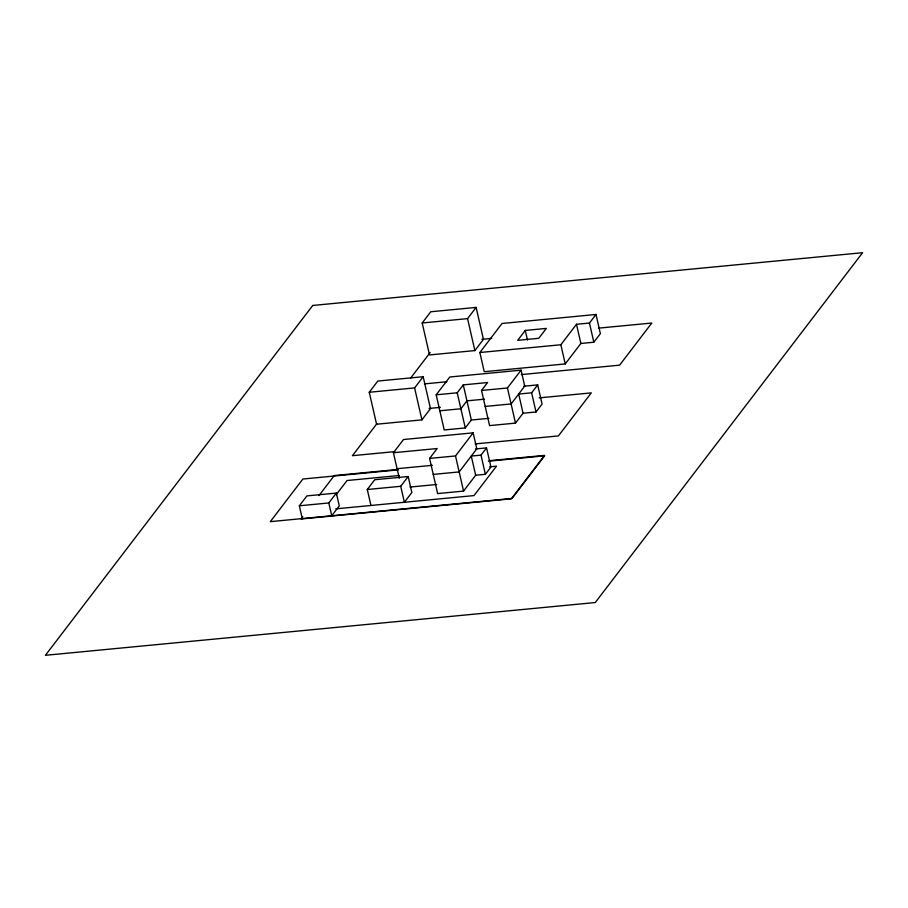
<?xml version="1.0" encoding="UTF-8"?>
<svg xmlns="http://www.w3.org/2000/svg" width="908" height="908" viewBox="0 0 908 908"><rect width="100%" height="100%" fill="white"/><g stroke="black" fill="none" stroke-linecap="round" stroke-linejoin="round"><path stroke-width="1.36" d="M369.25 392.267L377.819 381.054L423.173 376.707L430.494 408.657L421.925 419.871L376.57 424.218L369.25 392.267L414.604 387.92L423.173 376.707M422.197 322.987L430.767 311.762L476.121 307.415L483.442 339.365L474.873 350.579L429.518 354.937L422.197 322.987L467.552 318.629L476.121 307.415M302.262 518.57L299.334 505.79L306.893 495.904L336.357 493.078L339.286 505.858L331.726 515.744L328.798 502.964L336.357 493.078M302.795 516.754L301.093 518.979L511.34 498.81L544.516 455.385L489.491 460.662M318.969 495.598L334.28 475.554L397.772 469.459M410.688 378.023L430.176 352.52M376.888 423.684L352.429 455.691L394.753 451.628M336.232 494.678L347.06 480.514L399.225 475.508M488.89 418.338L471.343 420.018L465.282 427.94L444.228 429.961L436.18 394.81L449.8 377.002L521.067 370.158L524.722 386.138L511.113 403.946L485.19 406.432M399.282 478.289L393.425 452.729L403.504 439.529L473.159 432.844L476.814 448.824L459.164 471.922L433.252 474.407M370.941 505.484L367.286 489.503L374.754 479.73L408.191 476.53L411.846 492.499L404.378 502.272L400.723 486.291L408.191 476.53M479.855 352.52L502.045 323.486L596 314.474L600.381 333.645L593.832 342.225L580.87 343.462L565.241 363.926L484.248 371.701L479.855 352.52L560.849 344.756L576.478 324.292L589.44 323.055L596 314.474M436.18 394.81L457.235 392.789L463.284 384.879L487.585 382.54L481.535 390.463L489.582 425.602L515.494 423.117L523.065 413.219L536.026 411.982L542.076 404.06L537.684 384.89L523.644 386.24M525.255 330.433L517.696 340.33L538.75 338.309L546.321 328.412L525.255 330.433L527.457 340.023M475.395 448.961L486.54 447.894L490.933 467.064L485.383 474.316L475.667 475.247L463.557 491.092L437.645 493.577L429.598 458.426L437.157 448.529L393.425 452.729M429.598 458.426L455.51 455.941L473.159 432.844M481.535 390.463L507.447 387.977L521.067 370.158M475.667 475.247L471.275 456.077L480.99 455.146L486.54 447.894M523.065 413.219L518.672 394.049L531.634 392.812L537.684 384.89M481.887 339.331L491.716 338.389M598.429 328.151L651.796 323.032L619.596 365.164L521.306 374.595M424.422 383.891L446.884 381.735M484.497 399.168L466.95 400.848L460.901 408.77L439.835 410.791M429.053 408.441L440.346 407.363M539.102 397.886L591.301 392.88L558.409 435.919L475.168 443.91M397.08 468.698L432.356 465.316M398.453 469.856L302.875 479.027L270.312 521.646L512.055 498.447L544.63 455.827L488.402 461.219M489.435 466.848L496.483 466.167L473.999 495.586L335.858 508.843M367.286 489.503L400.723 486.291M409.939 487.063L436.748 484.486M299.334 505.79L328.798 502.964M589.44 323.055L593.832 342.225M576.478 324.292L580.87 343.462M560.849 344.756L565.241 363.926M531.634 392.812L536.026 411.982M507.447 387.977L515.494 423.117M467.552 318.629L474.873 350.579M480.99 455.146L485.383 474.316M463.284 384.879L471.343 420.018M457.235 392.789L465.282 427.94M455.51 455.941L463.557 491.092M414.604 387.92L421.925 419.871M312.738 305.463L45.4 655.304L595.262 602.537L862.6 252.696L312.738 305.463"/></g></svg>
